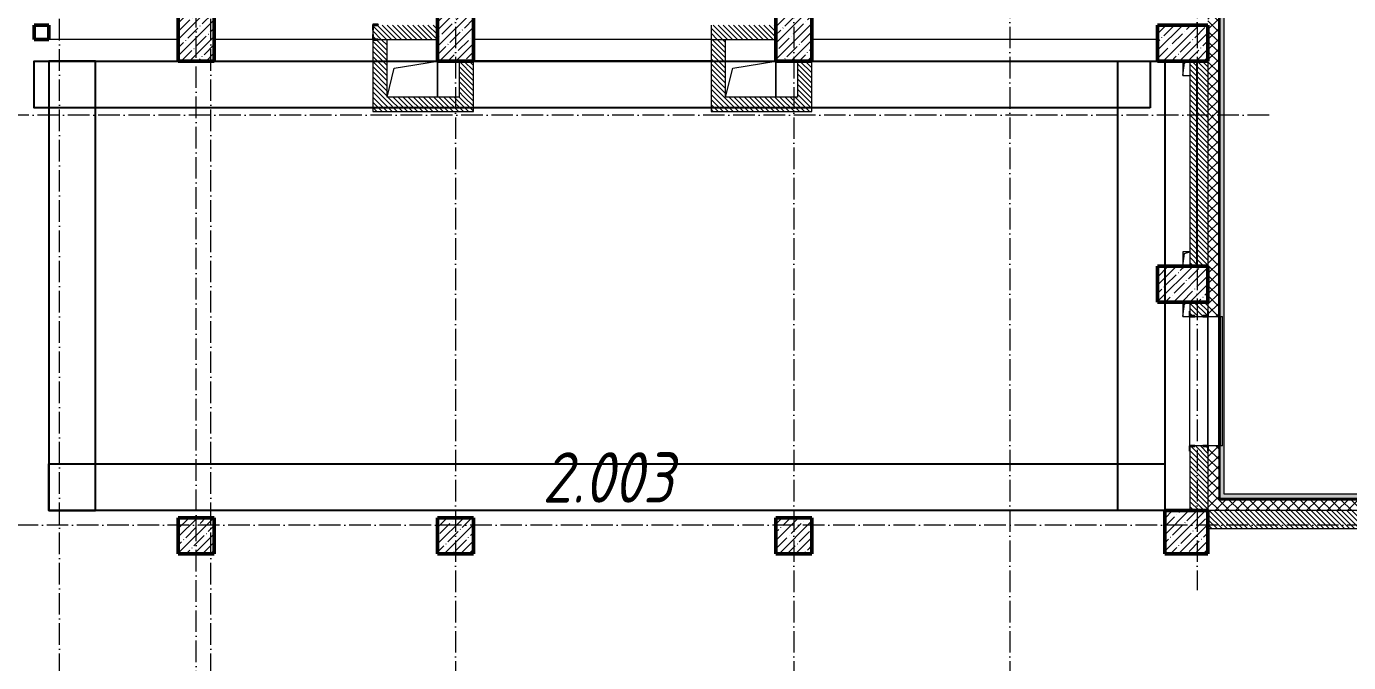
# Model space of a CAD drawing. Header units: millimetres. Extents: x -12989 to 629078, y -109036 to 555275.
# Drawn here: x 523858 to 542221, y 156453 to 165297 of the extents above; entities that cross this region are included whole.
import ezdxf

# ---------------------------------------------------------------- set-up
doc = ezdxf.new("R2010")
doc.units = ezdxf.units.MM
doc.linetypes.add('50_200_ШТРИХ_1Т_ш5_п1_п1_', pattern=[700, 500, -100, 0, -100])
for name, color, linetype, lineweight in [('A-FLOR-____-OTLN', 7, 'Continuous', 9), ('A-GENM-____-MCUT', 7, 'Continuous', 25), ('A-GENM-____-OTLN', 7, 'Continuous', 9), ('A-GENM-____-OTLN-1', 7, 'Continuous', 25), ('A-GLAZ-____-OTLN', 7, 'Continuous', 9), ('A-WALL-____-MCUT', 7, 'Continuous', 13), ('A-WALL-____-MCUT-1', 7, 'Continuous', 9), ('A-WALL-____-OTLN', 7, 'Continuous', 9), ('A-WALL-____-PATT-1', 7, 'Continuous', 9), ('A-WALL-FNSH-MCUT-1', 7, 'Continuous', 9), ('I-WALL-____-OTLN', 7, 'Continuous', 9), ('S-COLS-____-MCUT', 7, 'Continuous', 50), ('S-COLS-____-OTLN', 7, 'Continuous', 9), ('S-GRID-____-OTLN-1', 7, '50_200_ШТРИХ_1Т_ш5_п1_п1_', 9), ('Марки помещений', 7, 'Continuous', 9)]:
    doc.layers.add(name, color=color, linetype=linetype, lineweight=lineweight)
doc.layers.add('A-GLAZ-____-OTLN-1', color=7, linetype='Continuous', lineweight=9, true_color=0xc0c0c0)
doc.styles.add('ISOCPEUR_I_2', font='isocpeui.ttf', dxfattribs={"width": 0.85, "height": 2.3})
pattern_1 = [(45, (516567.8, 90784.41), (-70.71068, 70.71068), []), (135, (516567.8, 90784.41), (-70.71068, -70.71068), [])]
pattern_2 = [(135, (516567.8, 90784.41), (-35.35534, -35.35534), [])]

# ---------------------------------------------------------------- blocks, each defined once
blk = doc.blocks.new('BSC_Колонна _Прямоугольная - 500х800-V9-АР1_План отверстий 2 этажа в осях 1-64_Ю-ЯЯ')
at = {"layer": 'S-COLS-____-OTLN'}
h = blk.add_hatch(dxfattribs=at)
h.set_pattern_fill('FP_15', color=256, style=0, pattern_type=2)
h.set_pattern_definition([(45, (-9650, -74431.04), (-114.04925, 114.04925), []), (45, (-9535.95, -74431.04), (-114.04925, 114.04925), [201.613, -40.323, 3.353, -36.97])])
h.paths.add_polyline_path([(-250, -400), (250, -400), (250, 400), (-250, 400)], flags=0)
at = {"layer": 'S-COLS-____-MCUT'}
for p, q in [((250, 400), (-250, 400)), ((-250, 400), (-250, -400)), ((250, -400), (250, 400)), ((-250, -400), (250, -400))]:
    blk.add_line(p, q, dxfattribs=at)
blk = doc.blocks.new('BSC_Колонна _Прямоугольная - 500х500-25976076-АР1_План отверстий 2 этажа в осях 1-64_Ю-ЯЯ')
at = {"layer": 'S-COLS-____-OTLN'}
h = blk.add_hatch(dxfattribs=at)
h.set_pattern_fill('FP_16', color=256, style=0, pattern_type=2)
h.set_pattern_definition([(45, (-9650, -67431.04), (-114.04925, 114.04925), []), (45, (-9535.95, -67431.04), (-114.04925, 114.04925), [201.613, -40.323, 3.353, -36.97])])
h.paths.add_polyline_path([(-250, -250), (250, -250), (250, 250), (-250, 250)], flags=0)
at = {"layer": 'S-COLS-____-MCUT'}
for p, q in [((250, 250), (-250, 250)), ((-250, 250), (-250, -250)), ((250, -250), (250, 250)), ((-250, -250), (250, -250))]:
    blk.add_line(p, q, dxfattribs=at)
blk = doc.blocks.new('BSC_Колонна _Прямоугольная - 500х500-V10-АР1_План отверстий 2 этажа в осях 1-64_Ю-ЯЯ')
at = {"layer": 'S-COLS-____-OTLN'}
h = blk.add_hatch(dxfattribs=at)
h.set_pattern_fill('FP_18', color=256, style=0, pattern_type=2)
h.set_pattern_definition([(45, (-13250, -67431.04), (-114.04925, 114.04925), []), (45, (-13135.95, -67431.04), (-114.04925, 114.04925), [201.613, -40.323, 3.353, -36.97])])
h.paths.add_polyline_path([(-250, -250), (250, -250), (250, 250), (-250, 250)], flags=0)
at = {"layer": 'S-COLS-____-MCUT'}
for p, q in [((250, 250), (-250, 250)), ((-250, 250), (-250, -250)), ((250, -250), (250, 250)), ((-250, -250), (250, -250))]:
    blk.add_line(p, q, dxfattribs=at)
blk = doc.blocks.new('BSC_Колонна _Прямоугольная - 500х800-V65-АР1_План отверстий 2 этажа в осях 1-64_Ю-ЯЯ')
at = {"layer": 'S-COLS-____-OTLN'}
h = blk.add_hatch(dxfattribs=at)
h.set_pattern_fill('FP_76', color=256, style=0, pattern_type=2)
h.set_pattern_definition([(45, (-13250, -74431.04), (-114.04925, 114.04925), []), (45, (-13135.95, -74431.04), (-114.04925, 114.04925), [201.613, -40.323, 3.353, -36.97])])
h.paths.add_polyline_path([(-250, -400), (250, -400), (250, 400), (-250, 400)], flags=0)
at = {"layer": 'S-COLS-____-MCUT'}
for p, q in [((250, 400), (-250, 400)), ((-250, 400), (-250, -400)), ((250, -400), (250, 400)), ((-250, -400), (250, -400))]:
    blk.add_line(p, q, dxfattribs=at)
blk = doc.blocks.new('BSC_Колонна _Прямоугольная - 500х800-V66-АР1_План отверстий 2 этажа в осях 1-64_Ю-ЯЯ')
at = {"layer": 'S-COLS-____-OTLN'}
h = blk.add_hatch(dxfattribs=at)
h.set_pattern_fill('FP_77', color=256, style=0, pattern_type=2)
h.set_pattern_definition([(45, (-17950, -74431.04), (-114.04925, 114.04925), []), (45, (-17835.95, -74431.04), (-114.04925, 114.04925), [201.613, -40.323, 3.353, -36.97])])
h.paths.add_polyline_path([(-250, -400), (250, -400), (250, 400), (-250, 400)], flags=0)
at = {"layer": 'S-COLS-____-MCUT'}
for p, q in [((250, 400), (-250, 400)), ((-250, 400), (-250, -400)), ((250, -400), (250, 400)), ((-250, -400), (250, -400))]:
    blk.add_line(p, q, dxfattribs=at)
blk = doc.blocks.new('BSC_Колонна _Прямоугольная - 500х700-25976089-АР1_План отверстий 2 этажа в осях 1-64_Ю-ЯЯ')
at = {"layer": 'S-COLS-____-OTLN'}
h = blk.add_hatch(dxfattribs=at)
h.set_pattern_fill('FP_78', color=256, style=0, pattern_type=2)
h.set_pattern_definition([(315, (-74281.04, 23350), (114.04925, 114.04925), []), (315, (-74281.04, 23235.95), (114.04925, 114.04925), [201.613, -40.323, 3.353, -36.97])])
h.paths.add_polyline_path([(-250, -350), (250, -350), (250, 350), (-250, 350)], flags=0)
at = {"layer": 'S-COLS-____-MCUT'}
for p, q in [((250, 350), (-250, 350)), ((-250, 350), (-250, -350)), ((250, -350), (250, 350)), ((-250, -350), (250, -350))]:
    blk.add_line(p, q, dxfattribs=at)
blk = doc.blocks.new('BSC_Колонна _Прямоугольная - 500х700-V67-АР1_План отверстий 2 этажа в осях 1-64_Ю-ЯЯ')
at = {"layer": 'S-COLS-____-OTLN'}
h = blk.add_hatch(dxfattribs=at)
h.set_pattern_fill('FP_79', color=256, style=0, pattern_type=2)
h.set_pattern_definition([(315, (-70931.04, 23350), (114.04925, 114.04925), []), (315, (-70931.04, 23235.95), (114.04925, 114.04925), [201.613, -40.323, 3.353, -36.97])])
h.paths.add_polyline_path([(-250, -350), (250, -350), (250, 350), (-250, 350)], flags=0)
at = {"layer": 'S-COLS-____-MCUT'}
for p, q in [((250, 350), (-250, 350)), ((-250, 350), (-250, -350)), ((250, -350), (250, 350)), ((-250, -350), (250, -350))]:
    blk.add_line(p, q, dxfattribs=at)
blk = doc.blocks.new('BSC_Колонна _Прямоугольная - 500х500-V70-АР1_План отверстий 2 этажа в осях 1-64_Ю-ЯЯ')
at = {"layer": 'S-COLS-____-OTLN'}
h = blk.add_hatch(dxfattribs=at)
h.set_pattern_fill('FP_82', color=256, style=0, pattern_type=2)
h.set_pattern_definition([(45, (-17950, -67431.04), (-114.04925, 114.04925), []), (45, (-17835.95, -67431.04), (-114.04925, 114.04925), [201.613, -40.323, 3.353, -36.97])])
h.paths.add_polyline_path([(-250, -250), (250, -250), (250, 250), (-250, 250)], flags=0)
at = {"layer": 'S-COLS-____-MCUT'}
for p, q in [((250, 250), (-250, 250)), ((-250, 250), (-250, -250)), ((250, -250), (250, 250)), ((-250, -250), (250, -250))]:
    blk.add_line(p, q, dxfattribs=at)
blk = doc.blocks.new('BSC_Колонна _Прямоугольная - 600х600-V90-АР1_План отверстий 2 этажа в осях 1-64_Ю-ЯЯ')
at = {"layer": 'S-COLS-____-OTLN'}
h = blk.add_hatch(dxfattribs=at)
h.set_pattern_fill('FP_103', color=256, style=0, pattern_type=2)
h.set_pattern_definition([(45, (-23400, -67481.04), (-114.04925, 114.04925), []), (45, (-23285.95, -67481.04), (-114.04925, 114.04925), [201.613, -40.323, 3.353, -36.97])])
h.paths.add_polyline_path([(-300, -300), (300, -300), (300, 300), (-300, 300)], flags=0)
at = {"layer": 'S-COLS-____-MCUT'}
for p, q in [((300, 300), (-300, 300)), ((-300, 300), (-300, -300)), ((300, -300), (300, 300)), ((-300, -300), (300, -300))]:
    blk.add_line(p, q, dxfattribs=at)
blk = doc.blocks.new('Отлив_СКБ - Отлив витража_СФТК-31884011-АР1_План отверстий 2 этажа в осях 1-64_Ю-ЯЯ')
at = {"layer": 'A-GLAZ-____-OTLN-1'}
for points in [[(1800, 2), (1800, 37), (0, 37), (0, 2), (1715, 2)], [(1715, 0), (1800, 0), (1800, 2), (0, 2), (0, 0)]]:
    blk.add_hatch(color=256, dxfattribs=at).paths.add_polyline_path(points, flags=0)
at = {"layer": 'A-GLAZ-____-OTLN'}
for p, q in [((0, 3), (0, 37)), ((1800, 37), (0, 37)), ((0, 2), (1800, 2)), ((1800, 37), (1800, 3)), ((1800, 0), (0, 0))]:
    blk.add_line(p, q, dxfattribs=at)
blk = doc.blocks.new('Фахверк_СКБ_Уголок - 250_1500-27504248-АР1_План отверстий 2 этажа в осях 1-64_Ю-ЯЯ')
at = {"layer": 'A-GENM-____-MCUT'}
for p, q in [((200, 181), (125, 181)), ((125, 181), (125, 106)), ((125, 106), (131, 106)), ((131, 106), (131, 175)), ((131, 175), (200, 175)), ((200, 175), (200, 181)), ((131, -6), (125, -6)), ((125, -6), (125, -81)), ((125, -81), (200, -81)), ((131, -75), (131, -6)), ((200, -75), (131, -75)), ((200, -81), (200, -75))]:
    blk.add_line(p, q, dxfattribs=at)
blk = doc.blocks.new('AR_Отверстие прямоугольное _в плите_ - AR_Отверстие прямоугольное _в плите_-V174-АР1_План отверстий 2 этажа в осях 1-64_Ю-ЯЯ')
at = {"layer": 'A-GENM-____-OTLN'}
for p, q in [((-50, 100), (-50, -100)), ((-50, -100), (-25, 75)), ((-25, 75), (50, 100)), ((-50, -100), (44, -100))]:
    blk.add_line(p, q, dxfattribs=at)
blk = doc.blocks.new('AR_Отверстие прямоугольное _в плите_ - AR_Отверстие прямоугольное _в плите_-V169-АР1_План отверстий 2 этажа в осях 1-64_Ю-ЯЯ')
at = {"layer": 'A-GENM-____-OTLN'}
for p, q in [((50, 100), (-50, 100)), ((-50, 100), (-50, -100)), ((-50, -100), (-25, 75)), ((-25, 75), (50, 100))]:
    blk.add_line(p, q, dxfattribs=at)
blk = doc.blocks.new('AR_Отверстие прямоугольное _в плите_ - AR_Отверстие прямоугольное _в плите_-V168-АР1_План отверстий 2 этажа в осях 1-64_Ю-ЯЯ')
at = {"layer": 'A-GENM-____-OTLN'}
for p, q in [((-50, 100), (-50, -100)), ((-50, -100), (-25, 75)), ((-25, 75), (50, 100)), ((-50, -100), (50, -100))]:
    blk.add_line(p, q, dxfattribs=at)
blk = doc.blocks.new('AR_Отверстие прямоугольное _в плите_ - AR_Отверстие прямоугольное _в плите_-30553029-АР1_План отверстий 2 этажа в осях 1-64_Ю-ЯЯ')
at = {"layer": 'A-GENM-____-OTLN'}
for p, q in [((350, 250), (-350, 250)), ((-250, 150), (350, 250)), ((350, -250), (350, 250)), ((-350, -250), (-250, 150))]:
    blk.add_line(p, q, dxfattribs=at)
blk = doc.blocks.new('Отлив_СКБ1 - Отлив_Фасады на кровле-32719942-АР1_План отверстий 2 этажа в осях 1-64_Ю-ЯЯ')
at = {"layer": 'A-GLAZ-____-OTLN-1'}
blk.add_hatch(color=256, dxfattribs=at).paths.add_polyline_path([(18850, 170), (18850, 204), (20650, 204), (20650, 170), (21320, 170), (21320, 228), (228, 228), (170, 170), (2850, 170), (2850, 204), (4650, 204), (4650, 170), (6050, 170), (6050, 204), (7850, 204), (7850, 170), (9250, 170), (9250, 204), (11050, 204), (11050, 170), (12450, 170), (12450, 204), (14250, 204), (14250, 170), (15650, 170), (15650, 204), (17450, 204), (17450, 170), (18705, 170)], flags=0)
at = {"layer": 'A-GLAZ-____-OTLN'}
blk.add_line((21320, 228), (228, 228), dxfattribs=at)
blk = doc.blocks.new('Отлив_СКБ1 - Отлив_Фасады на кровле-32719945-АР1_План отверстий 2 этажа в осях 1-64_Ю-ЯЯ')
at = {"layer": 'A-GLAZ-____-OTLN-1'}
h = blk.add_hatch(color=256, dxfattribs=at)
h.paths.add_polyline_path([(17312, 170), (17254, 228), (9745, 228), (9745, 170), (14782, 170), (14782, 204), (16582, 204), (16582, 170), (17141, 170)], flags=0)
h.paths.add_polyline_path([(9682, 228), (9008, 228), (9008, 170), (9682, 170)], flags=0)
h.paths.add_polyline_path([(8945, 170), (8945, 228), (40, 228), (40, 170), (8666, 170)], flags=0)
h.paths.add_polyline_path([(18, 170), (18, 228), (2, 228), (2, 170)], flags=0)
at = {"layer": 'A-GLAZ-____-OTLN'}
for p, q in [((18, 228), (2, 228)), ((8945, 228), (40, 228)), ((9682, 228), (9008, 228)), ((17254, 228), (9745, 228))]:
    blk.add_line(p, q, dxfattribs=at)
blk = doc.blocks.new('Фахверк_СКБ_Уголок - 200_3550-28267367-АР1_План отверстий 2 этажа в осях 1-64_Ю-ЯЯ')
at = {"layer": 'A-GENM-____-MCUT'}
for p, q in [((200, 156), (125, 156)), ((125, 156), (125, 81)), ((125, 81), (131, 81)), ((131, 19), (125, 19)), ((125, 19), (125, -56)), ((131, 81), (131, 150)), ((131, 150), (200, 150)), ((131, -50), (131, 19)), ((200, 150), (200, 156)), ((125, -56), (200, -56)), ((200, -50), (131, -50)), ((200, -56), (200, -50))]:
    blk.add_line(p, q, dxfattribs=at)
blk = doc.blocks.new('BSC_Колонна _Прямоугольная1 - 200х200 _металл_-35201446-АР1_План отверстий 2 этажа в осях 1-64_Ю-ЯЯ')
at = {"layer": 'S-COLS-____-MCUT'}
for p, q in [((100, 100), (-100, 100)), ((-100, 100), (-100, -100)), ((100, -100), (100, 100)), ((-100, -100), (100, -100))]:
    blk.add_line(p, q, dxfattribs=at)
blk = doc.blocks.new('3эт')
at = {"layer": 'S-GRID-____-OTLN-1', "color": 251, "ltscale": 0.6, "true_color": 0x636466}
for p, q in [((291520.7, -33971.9), (291520.7, 4029.4)), ((293420.7, -33791.8), (293420.7, 4029.4)), ((297020.7, 4029.4), (297020.7, -33971.9)), ((301720.7, 4029.4), (301720.7, -33971.9)), ((304720.7, 4029.4), (304720.7, -33971.9)), ((307320.7, 4029.4), (307320.7, -20188)), ((293620.7, -33971.9), (293620.7, 3765.1)), ((308320.7, -13582.4), (279101.9, -13582.4)), ((387845.1, -19282.4), (279101.9, -19282.4))]:
    blk.add_line(p, q, dxfattribs=at)

msp = doc.modelspace()

# ---------------------------------------------------------------- hatches: boundary and pattern name
at = {"layer": 'A-WALL-____-PATT-1'}
h = msp.add_hatch(dxfattribs=at)
h.set_pattern_fill('FP_1', color=256, style=0, pattern_type=2)
h.set_pattern_definition(pattern_1)
h.paths.add_polyline_path([(540267.7976, 158715.4504), (540417.7976, 158715.4504), (540417.7976, 159465.4504), (540273.7976, 159465.4504), (540273.7976, 159390.4504), (540267.7976, 159390.4504), (540267.7976, 159309.8867)], flags=0)
h.paths.add_polyline_path([(540417.7976, 161265.4504), (540417.7976, 166302.4504), (540330.7976, 166302.4504), (540330.7976, 166296.4504), (540267.7976, 166296.4504), (540267.7976, 161340.4504), (540273.7976, 161340.4504), (540273.7976, 161265.4504), (540413.8755, 161265.4504)], flags=0)
h.paths.add_polyline_path([(540273.7976, 166302.4504), (540282.7976, 166302.4504), (540282.7976, 166324.4504), (540273.7976, 166323.7936)], flags=0)
h.paths.add_polyline_path([(540277.7976, 166334.4504), (540282.7976, 166335.1073), (540283.5871, 166365.4504), (540417.7976, 166365.4504), (540417.7976, 167039.4504), (540282.7976, 167039.4504), (540282.7976, 167102.4504), (540273.7976, 167102.4504), (540273.7976, 167045.4504), (540267.7976, 167045.4504), (540267.7976, 166855.4504), (540287.7976, 166854.7805), (540287.7976, 166845.4504), (540267.7976, 166844.7936), (540267.7976, 166359.4504), (540273.7976, 166359.4504), (540273.7976, 166335.1073), (540277.7976, 166335.1073)], flags=0)
h.paths.add_polyline_path([(540330.7976, 167102.4504), (540417.7976, 167102.4504), (540417.7976, 176465.4504), (540267.7976, 176465.4504), (540267.7976, 167108.4504), (540330.7976, 167108.4504)], flags=0)
h = msp.add_hatch(dxfattribs=at)
h.set_pattern_fill('FP_6', color=256, style=0, pattern_type=2)
h.set_pattern_definition(pattern_2)
h.paths.add_polyline_path([(528925.1212, 165115.4504), (529567.7976, 165115.4504), (529567.7976, 165315.4504), (528673.7976, 165315.4504), (528673.7976, 165246.4504), (528667.7976, 165246.4504), (528667.7976, 165184.4504), (528673.7976, 165184.4504), (528673.7976, 165115.4504), (528742.7976, 165115.4504)], flags=0)
h = msp.add_hatch(dxfattribs=at)
h.set_pattern_fill('FP_6', color=256, style=0, pattern_type=2)
h.set_pattern_definition(pattern_2)
h.paths.add_polyline_path([(533367.7976, 165115.4504), (534267.7976, 165115.4504), (534267.7976, 165315.4504), (533367.7976, 165315.4504)], flags=0)
h = msp.add_hatch(dxfattribs=at)
h.set_pattern_fill('FP_6', color=256, style=0, pattern_type=2)
h.set_pattern_definition(pattern_2)
h.paths.add_polyline_path([(528667.7976, 164115.4504), (528867.7976, 164115.4504), (528867.7976, 165115.4504), (528742.7976, 165115.4504), (528742.7976, 165109.4504), (528667.7976, 165109.4504), (528667.7976, 164153.1238)], flags=0)
h = msp.add_hatch(dxfattribs=at)
h.set_pattern_fill('FP_6', color=256, style=0, pattern_type=2)
h.set_pattern_definition(pattern_2)
h.paths.add_polyline_path([(533567.7976, 164115.4504), (533567.7976, 165115.4504), (533367.7976, 165115.4504), (533367.7976, 164115.4504)], flags=0)
h = msp.add_hatch(dxfattribs=at)
h.set_pattern_fill('FP_6', color=256, style=0, pattern_type=2)
h.set_pattern_definition(pattern_2)
h.paths.add_polyline_path([(530067.7976, 164315.4504), (530067.7976, 164815.4504), (529867.7976, 164815.4504), (529867.7976, 164315.4504)], flags=0)
h = msp.add_hatch(dxfattribs=at)
h.set_pattern_fill('FP_6', color=256, style=0, pattern_type=2)
h.set_pattern_definition(pattern_2)
h.paths.add_polyline_path([(534767.7976, 164315.4504), (534767.7976, 164815.4504), (534567.7976, 164815.4504), (534567.7976, 164315.4504)], flags=0)
h = msp.add_hatch(dxfattribs=at)
h.set_pattern_fill('FP_6', color=256, style=0, pattern_type=2)
h.set_pattern_definition(pattern_2)
h.paths.add_polyline_path([(540267.7976, 161965.4504), (540267.7976, 164815.4504), (540017.7976, 164815.4504), (540017.7976, 161965.4504)], flags=0)
h = msp.add_hatch(dxfattribs=at)
h.set_pattern_fill('FP_6', color=256, style=0, pattern_type=2)
h.set_pattern_definition(pattern_2)
h.paths.add_polyline_path([(528867.7976, 164115.4504), (530067.7976, 164115.4504), (530067.7976, 164315.4504), (528867.7976, 164315.4504), (528867.7976, 164153.1238)], flags=0)
h = msp.add_hatch(dxfattribs=at)
h.set_pattern_fill('FP_6', color=256, style=0, pattern_type=2)
h.set_pattern_definition(pattern_2)
h.paths.add_polyline_path([(533567.7976, 164115.4504), (534767.7976, 164115.4504), (534767.7976, 164315.4504), (533567.7976, 164315.4504), (533567.7976, 164153.1238)], flags=0)
h = msp.add_hatch(dxfattribs=at)
h.set_pattern_fill('FP_6', color=256, style=0, pattern_type=2)
h.set_pattern_definition(pattern_2)
h.paths.add_polyline_path([(540017.7976, 158565.4504), (540267.7976, 158565.4504), (540267.7976, 159459.4504), (540198.7976, 159459.4504), (540198.7976, 159465.4504), (540086.7976, 159465.4504), (540086.7976, 159459.4504), (540017.7976, 159459.4504), (540017.7976, 159309.8867)], flags=0)
h.paths.add_polyline_path([(540198.7976, 161265.4504), (540198.7976, 161271.4504), (540267.7976, 161271.4504), (540267.7976, 161465.4504), (540017.7976, 161465.4504), (540017.7976, 161271.4504), (540086.7976, 161271.4504), (540086.7976, 161265.4504)], flags=0)
h = msp.add_hatch(dxfattribs=at)
h.set_pattern_fill('FP_1', color=256, style=0, pattern_type=2)
h.set_pattern_definition(pattern_1)
h.paths.add_polyline_path([(561767.7976, 158565.4504), (561782.7976, 158565.4504), (561782.7976, 158715.4504), (560917.7976, 158715.4504), (560917.7976, 158565.4504), (561623.8835, 158565.4504)], flags=0)
h.paths.add_polyline_path([(558088.8822, 158565.4504), (559117.7976, 158565.4504), (559117.7976, 158715.4504), (557717.7976, 158715.4504), (557717.7976, 158571.4504), (557792.7976, 158571.4504), (557792.7976, 158565.4504)], flags=0)
h.paths.add_polyline_path([(555817.7976, 158565.4504), (555842.7976, 158565.4504), (555842.7976, 158571.4504), (555917.7976, 158571.4504), (555917.7976, 158715.4504), (554517.7976, 158715.4504), (554517.7976, 158571.4504), (554592.7976, 158571.4504), (554592.7976, 158565.4504), (555437.6312, 158565.4504)], flags=0)
h.paths.add_polyline_path([(551902.6299, 158565.4504), (552642.7976, 158565.4504), (552642.7976, 158571.4504), (552717.7976, 158571.4504), (552717.7976, 158715.4504), (551317.7976, 158715.4504), (551317.7976, 158571.4504), (551392.7976, 158571.4504), (551392.7976, 158565.4504)], flags=0)
h.paths.add_polyline_path([(549442.7976, 158565.4504), (549442.7976, 158571.4504), (549517.7976, 158571.4504), (549517.7976, 158715.4504), (548117.7976, 158715.4504), (548117.7976, 158571.4504), (548192.7976, 158571.4504), (548192.7976, 158565.4504), (549251.3789, 158565.4504)], flags=0)
h.paths.add_polyline_path([(546242.7976, 158565.4504), (546242.7976, 158571.4504), (546317.7976, 158571.4504), (546317.7976, 158715.4504), (544917.7976, 158715.4504), (544917.7976, 158571.4504), (544992.7976, 158571.4504), (544992.7976, 158565.4504), (545817.7976, 158565.4504)], flags=0)
h.paths.add_polyline_path([(543042.7976, 158565.4504), (543042.7976, 158571.4504), (543117.7976, 158571.4504), (543117.7976, 158715.4504), (540267.7976, 158715.4504), (540267.7976, 158565.4504), (541297.6259, 158565.4504)], flags=0)
h = msp.add_hatch(dxfattribs=at)
h.set_pattern_fill('FP_6', color=256, style=0, pattern_type=2)
h.set_pattern_definition(pattern_2)
h.paths.add_polyline_path([(544992.7976, 158315.4504), (545217.7976, 158315.4504), (545217.7976, 158565.4504), (544923.7976, 158565.4504), (544923.7976, 158496.4504), (544917.7976, 158496.4504), (544917.7976, 158384.4504), (544923.7976, 158384.4504), (544923.7976, 158315.4504)], flags=0)
h.paths.add_polyline_path([(543065.1265, 158315.4504), (543111.7976, 158315.4504), (543111.7976, 158384.4504), (543117.7976, 158384.4504), (543117.7976, 158496.4504), (543111.7976, 158496.4504), (543111.7976, 158565.4504), (540267.7976, 158565.4504), (540267.7976, 158315.4504), (543042.7976, 158315.4504)], flags=0)

# ---------------------------------------------------------------- linework, layer by layer
for points in [[(539467.7976, 164165.4504), (523967.7976, 164165.4504), (523967.7976, 164815.4504), (539467.7976, 164815.4504)], [(524167.7976, 158565.4504), (524817.7976, 158565.4504), (524817.7976, 164815.4504), (524167.7976, 164815.4504)], [(539667.7976, 158565.4504), (539017.7976, 158565.4504), (539017.7976, 164815.4504), (539667.7976, 164815.4504)], [(539667.7976, 158565.4504), (524167.7976, 158565.4504), (524167.7976, 159215.4504), (539667.7976, 159215.4504)]]:
    msp.add_lwpolyline(points, close=True)
for points in [[(533367.7976, 164815.4504), (530067.7976, 164815.4504)], [(540117.7976, 161965.4504), (540117.7976, 164815.4504)]]:
    msp.add_lwpolyline(points)
at = {"layer": 'A-FLOR-____-OTLN'}
for p, q in [((528867.7976, 164815.4504), (529567.7976, 164815.4504)), ((529567.7976, 164815.4504), (529567.7976, 164315.4504)), ((533567.7976, 164815.4504), (534267.7976, 164815.4504)), ((534267.7976, 164815.4504), (534267.7976, 164315.4504))]:
    msp.add_line(p, q, dxfattribs=at)
at = {"layer": 'A-WALL-____-MCUT'}
for p, q in [((533367.7976, 165315.4504), (533367.7976, 164115.4504)), ((528667.7976, 165246.4504), (528667.7976, 165184.4504)), ((528667.7976, 165109.4504), (528667.7976, 164115.4504)), ((528742.7976, 165115.4504), (529567.7976, 165115.4504)), ((528867.7976, 164315.4504), (528867.7976, 165115.4504)), ((533367.7976, 165115.4504), (534267.7976, 165115.4504)), ((533567.7976, 164315.4504), (533567.7976, 165115.4504)), ((529867.7976, 164815.4504), (529867.7976, 164315.4504)), ((530067.7976, 164115.4504), (530067.7976, 164815.4504)), ((534567.7976, 164815.4504), (534567.7976, 164315.4504)), ((534767.7976, 164115.4504), (534767.7976, 164815.4504)), ((540017.7976, 164815.4504), (540017.7976, 161965.4504)), ((540267.7976, 164815.4504), (540267.7976, 161965.4504)), ((529867.7976, 164315.4504), (528867.7976, 164315.4504)), ((534567.7976, 164315.4504), (533567.7976, 164315.4504)), ((528667.7976, 164115.4504), (530067.7976, 164115.4504)), ((533367.7976, 164115.4504), (534767.7976, 164115.4504)), ((540017.7976, 161465.4504), (540017.7976, 161340.4504)), ((540267.7976, 161465.4504), (540267.7976, 161340.4504)), ((540086.7976, 161265.4504), (540198.7976, 161265.4504)), ((540198.7976, 159465.4504), (540086.7976, 159465.4504)), ((540017.7976, 159390.4504), (540017.7976, 158565.4504)), ((540267.7976, 159390.4504), (540267.7976, 158565.4504)), ((543042.7976, 158565.4504), (540267.7976, 158565.4504)), ((540267.7976, 158315.4504), (543042.7976, 158315.4504))]:
    msp.add_line(p, q, dxfattribs=at)
at = {"layer": 'A-WALL-____-MCUT-1'}
for p, q in [((540417.7976, 161265.4504), (540417.7976, 166302.4504)), ((540423.7976, 161265.4504), (540423.7976, 166302.4504)), ((540429.7976, 161265.4504), (540429.7976, 166302.4504)), ((540273.7976, 161265.4504), (540417.7976, 161265.4504)), ((540417.7976, 159465.4504), (540273.7976, 159465.4504)), ((540417.7976, 159465.4504), (540417.7976, 158715.4504)), ((540423.7976, 158715.4504), (540423.7976, 159465.4504)), ((540429.7976, 158715.4504), (540429.7976, 159465.4504)), ((543117.7976, 158727.4504), (540417.7976, 158727.4504)), ((543117.7976, 158721.4504), (540417.7976, 158721.4504)), ((540417.7976, 158715.4504), (543117.7976, 158715.4504))]:
    msp.add_line(p, q, dxfattribs=at)
at = {"layer": 'A-WALL-____-OTLN'}
for p, q in [((540017.7976, 159465.4504), (540017.7976, 161265.4504)), ((540267.7976, 159465.4504), (540267.7976, 161265.4504)), ((540267.7976, 161265.4504), (540267.7976, 159465.4504)), ((540417.7976, 159465.4504), (540417.7976, 161265.4504))]:
    msp.add_line(p, q, dxfattribs=at)
at = {"layer": 'A-WALL-FNSH-MCUT-1'}
for p, q in [((540437.7976, 161265.4504), (540437.7976, 166302.4504)), ((540417.7976, 161265.4504), (540437.7976, 161265.4504)), ((540437.7976, 159465.4504), (540417.7976, 159465.4504)), ((540437.7976, 158715.4504), (540437.7976, 159465.4504)), ((543117.7976, 158735.4504), (540417.7976, 158735.4504))]:
    msp.add_line(p, q, dxfattribs=at)
at = {"layer": 'I-WALL-____-OTLN'}
for p, q in [((525967.7976, 165115.4504), (524167.7976, 165115.4504)), ((528667.7976, 165115.4504), (526467.7976, 165115.4504)), ((533367.7976, 165115.4504), (530067.7976, 165115.4504)), ((539567.7976, 165115.4504), (534767.7976, 165115.4504))]:
    msp.add_line(p, q, dxfattribs=at)

# ---------------------------------------------------------------- block references
msp.add_blockref('3эт', (232797.0902, 177647.8646))
at = {"layer": 'A-GENM-____-OTLN'}
for name, p in [('AR_Отверстие прямоугольное _в плите_ - AR_Отверстие прямоугольное _в плите_-30553029-АР1_План отверстий 2 этажа в осях 1-64_Ю-ЯЯ', (529217.7976, 164565.4504)), ('AR_Отверстие прямоугольное _в плите_ - AR_Отверстие прямоугольное _в плите_-30553029-АР1_План отверстий 2 этажа в осях 1-64_Ю-ЯЯ', (533917.7976, 164565.4504)), ('AR_Отверстие прямоугольное _в плите_ - AR_Отверстие прямоугольное _в плите_-V168-АР1_План отверстий 2 этажа в осях 1-64_Ю-ЯЯ', (539967.7976, 164715.4504)), ('AR_Отверстие прямоугольное _в плите_ - AR_Отверстие прямоугольное _в плите_-V169-АР1_План отверстий 2 этажа в осях 1-64_Ю-ЯЯ', (539967.7976, 162065.4504)), ('AR_Отверстие прямоугольное _в плите_ - AR_Отверстие прямоугольное _в плите_-V174-АР1_План отверстий 2 этажа в осях 1-64_Ю-ЯЯ', (539967.7976, 161365.4504))]:
    msp.add_blockref(name, p, dxfattribs=at)
at = {"layer": 'A-GENM-____-OTLN-1'}
msp.add_blockref('Фахверк_СКБ_Уголок - 200_3550-28267367-АР1_План отверстий 2 этажа в осях 1-64_Ю-ЯЯ', (528542.7976, 165165.4504), dxfattribs=at)
for p, rotation in [((540192.7976, 161140.4504), 89.99999999999991), ((540092.7976, 159590.4504), 269.9999999999999)]:
    msp.add_blockref('Фахверк_СКБ_Уголок - 250_1500-27504248-АР1_План отверстий 2 этажа в осях 1-64_Ю-ЯЯ', p, dxfattribs=dict(at, rotation=rotation))
at = {"layer": 'A-GLAZ-____-OTLN'}
for name, p, rotation in [('Отлив_СКБ1 - Отлив_Фасады на кровле-32719945-АР1_План отверстий 2 этажа в осях 1-64_Ю-ЯЯ', (540267.7976, 176047.4504), 269.9999999999997), ('Отлив_СКБ - Отлив витража_СФТК-31884011-АР1_План отверстий 2 этажа в осях 1-64_Ю-ЯЯ', (540434.7976, 161265.4504), 269.9999999999995)]:
    msp.add_blockref(name, p, dxfattribs=dict(at, rotation=rotation))
msp.add_blockref('Отлив_СКБ1 - Отлив_Фасады на кровле-32719942-АР1_План отверстий 2 этажа в осях 1-64_Ю-ЯЯ', (540267.7976, 158565.4504), dxfattribs=at)
at = {"layer": 'S-COLS-____-OTLN'}
for name, p in [('BSC_Колонна _Прямоугольная - 500х800-V9-АР1_План отверстий 2 этажа в осях 1-64_Ю-ЯЯ', (526217.7976, 165215.4504)), ('BSC_Колонна _Прямоугольная - 500х800-V65-АР1_План отверстий 2 этажа в осях 1-64_Ю-ЯЯ', (529817.7976, 165215.4504)), ('BSC_Колонна _Прямоугольная - 500х800-V66-АР1_План отверстий 2 этажа в осях 1-64_Ю-ЯЯ', (534517.7976, 165215.4504)), ('BSC_Колонна _Прямоугольная - 600х600-V90-АР1_План отверстий 2 этажа в осях 1-64_Ю-ЯЯ', (539967.7976, 158265.4504)), ('BSC_Колонна _Прямоугольная - 500х500-25976076-АР1_План отверстий 2 этажа в осях 1-64_Ю-ЯЯ', (526217.7976, 158215.4504)), ('BSC_Колонна _Прямоугольная - 500х500-V10-АР1_План отверстий 2 этажа в осях 1-64_Ю-ЯЯ', (529817.7976, 158215.4504)), ('BSC_Колонна _Прямоугольная - 500х500-V70-АР1_План отверстий 2 этажа в осях 1-64_Ю-ЯЯ', (534517.7976, 158215.4504))]:
    msp.add_blockref(name, p, dxfattribs=at)
for name, p, rotation in [('BSC_Колонна _Прямоугольная1 - 200х200 _металл_-35201446-АР1_План отверстий 2 этажа в осях 1-64_Ю-ЯЯ', (524067.7976, 165215.4504), 270.0000000000001), ('BSC_Колонна _Прямоугольная - 500х700-25976089-АР1_План отверстий 2 этажа в осях 1-64_Ю-ЯЯ', (539917.7976, 165065.4504), 89.9999999999999), ('BSC_Колонна _Прямоугольная - 500х700-V67-АР1_План отверстий 2 этажа в осях 1-64_Ю-ЯЯ', (539917.7976, 161715.4504), 89.9999999999999)]:
    msp.add_blockref(name, p, dxfattribs=dict(at, rotation=rotation))

# ---------------------------------------------------------------- texts
at = {"layer": 'Марки помещений', "insert": (531023.1529, 159376.8328), "char_height": 700, "width": 785.65375, "attachment_point": 1, "style": 'ISOCPEUR_I_2'}
msp.add_mtext('2.003', dxfattribs=at)

doc.saveas('drawing.dxf')
